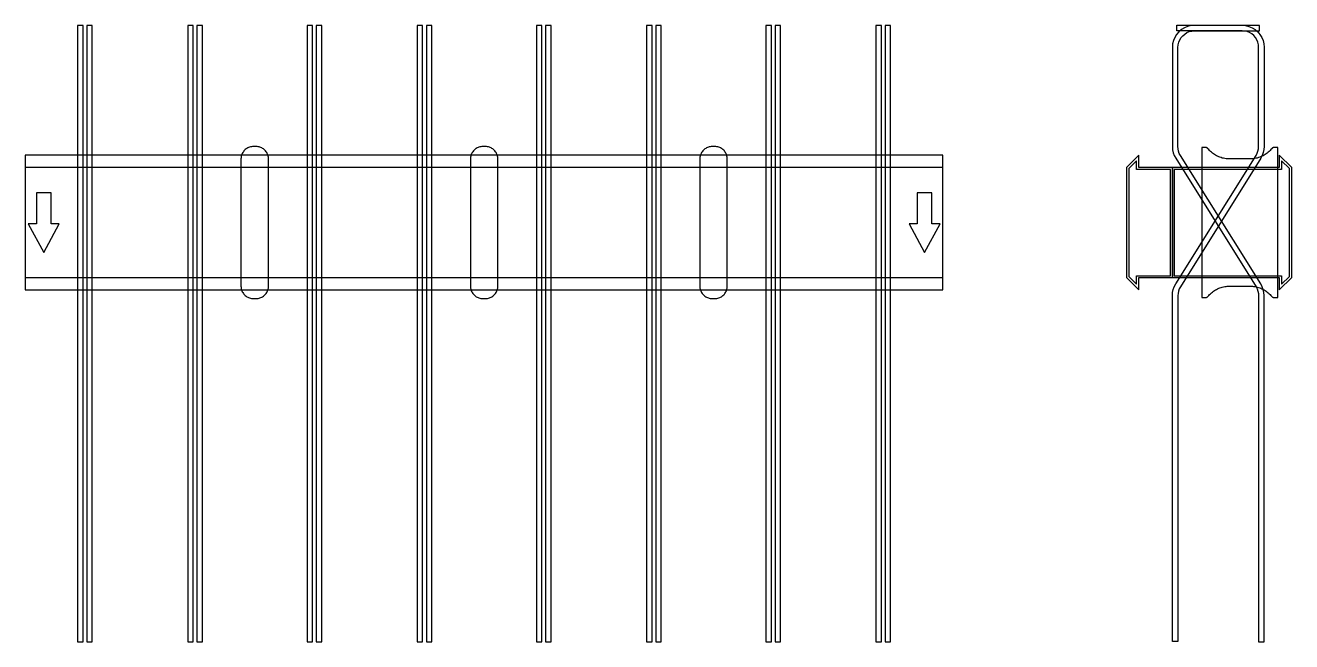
# Model space of a CAD drawing. Extents: x 0 to 1380, y -457 to 215.
import ezdxf

# ---------------------------------------------------------------- set-up
doc = ezdxf.new("R2010")
doc.units = 0
doc.layers.add('Halfen', color=7, linetype='CONTINUOUS')

msp = doc.modelspace()

# ---------------------------------------------------------------- linework, layer by layer
at = {"layer": 'Halfen', "color": 7}
for points in [[(63, -456.927), (63, 214.971), (57, 214.971), (57, -456.927)], [(73, -456.927), (73, 214.971), (67, 214.971), (67, -456.927)], [(183, -456.927), (183, 214.971), (177, 214.971), (177, -456.927)], [(193, -456.927), (193, 214.971), (187, 214.971), (187, -456.927)], [(313, -456.927), (313, 214.971), (307, 214.971), (307, -456.927)], [(323, -456.927), (323, 214.971), (317, 214.971), (317, -456.927)], [(433, -456.927), (433, 214.971), (427, 214.971), (427, -456.927)], [(443, -456.927), (443, 214.971), (437, 214.971), (437, -456.927)], [(563, -456.927), (563, 214.971), (557, 214.971), (557, -456.927)], [(573, -456.927), (573, 214.971), (567, 214.971), (567, -456.927)], [(683, -456.927), (683, 214.971), (677, 214.971), (677, -456.927)], [(693, -456.927), (693, 214.971), (687, 214.971), (687, -456.927)], [(813, -456.927), (813, 214.971), (807, 214.971), (807, -456.927)], [(823, -456.927), (823, 214.971), (817, 214.971), (817, -456.927)], [(933, -456.927), (933, 214.971), (927, 214.971), (927, -456.927)], [(943, -456.927), (943, 214.971), (937, 214.971), (937, -456.927)], [(1250, -456.898), (1250, -79.686), (1250.234, -76.346), (1250.93, -73.071), (1252.075, -69.925), (1253.647, -66.968), (1341.265, 73.25), (1342.444, 75.467), (1343.303, 77.827), (1343.825, 80.283), (1344, 82.788), (1344, 191), (1343.778, 193.816), (1343.119, 196.562), (1342.038, 199.172), (1340.562, 201.58), (1338.728, 203.728), (1336.58, 205.562), (1334.172, 207.038), (1331.562, 208.119), (1328.816, 208.778), (1326, 209), (1255, 209), (1255, 215), (1326, 215), (1329.754, 214.705), (1333.416, 213.825), (1336.896, 212.384), (1340.107, 210.416), (1342.971, 207.971), (1345.416, 205.107), (1347.384, 201.896), (1348.825, 198.416), (1349.705, 194.754), (1350, 191), (1350, 82.788), (1349.766, 79.448), (1349.07, 76.173), (1347.925, 73.027), (1346.353, 70.07), (1258.735, -70.148), (1257.556, -72.365), (1256.697, -74.725), (1256.175, -77.181), (1256, -79.686), (1256, -456.898)], [(1350, -456.927), (1350, -79.715), (1349.766, -76.375), (1349.07, -73.1), (1347.925, -69.953), (1346.353, -66.997), (1258.735, 73.221), (1257.556, 75.438), (1256.697, 77.798), (1256.175, 80.255), (1256, 82.76), (1256, 190.971), (1256.222, 193.787), (1256.881, 196.534), (1257.962, 199.143), (1259.438, 201.551), (1261.272, 203.699), (1263.42, 205.534), (1265.828, 207.009), (1268.438, 208.09), (1271.184, 208.75), (1274, 208.971), (1345, 208.971), (1345, 214.971), (1274, 214.971), (1270.246, 214.676), (1266.584, 213.797), (1263.104, 212.355), (1259.893, 210.388), (1257.029, 207.942), (1254.584, 205.078), (1252.616, 201.867), (1251.175, 198.388), (1250.295, 194.726), (1250, 190.971), (1250, 82.76), (1250.234, 79.419), (1250.93, 76.144), (1252.075, 72.998), (1253.647, 70.042), (1341.265, -70.177), (1342.444, -72.394), (1343.303, -74.754), (1343.825, -77.21), (1344, -79.715), (1344, -456.927)], [(0, -73.5), (1000, -73.5), (1000, 73.5), (0, 73.5)], [(265, -69.3), (265, -56.8), (265, 69.3), (264.958, 70.359), (264.834, 71.412), (264.627, 72.452), (264.339, 73.472), (263.972, 74.466), (263.529, 75.429), (263.011, 76.354), (262.422, 77.235), (261.765, 78.068), (261.046, 78.846), (260.268, 79.565), (259.435, 80.222), (258.554, 80.811), (257.629, 81.329), (256.666, 81.772), (255.672, 82.139), (254.652, 82.427), (253.612, 82.634), (252.559, 82.758), (251.5, 82.8), (248.5, 82.8), (247.441, 82.758), (246.388, 82.634), (245.348, 82.427), (244.328, 82.139), (243.334, 81.772), (242.371, 81.329), (241.446, 80.811), (240.565, 80.222), (239.732, 79.565), (238.954, 78.846), (238.235, 78.068), (237.578, 77.235), (236.989, 76.354), (236.471, 75.429), (236.028, 74.466), (235.661, 73.472), (235.373, 72.452), (235.166, 71.412), (235.042, 70.359), (235, 69.3), (235, -56.8), (235, -69.3), (235.042, -70.359), (235.166, -71.412), (235.373, -72.452), (235.661, -73.472), (236.028, -74.466), (236.471, -75.429), (236.989, -76.354), (237.578, -77.235), (238.235, -78.068), (238.954, -78.846), (239.732, -79.565), (240.565, -80.222), (241.446, -80.811), (242.371, -81.329), (243.334, -81.772), (244.328, -82.139), (245.348, -82.427), (246.388, -82.634), (247.441, -82.758), (248.5, -82.8), (251.5, -82.8), (252.559, -82.758), (253.612, -82.634), (254.652, -82.427), (255.672, -82.139), (256.666, -81.772), (257.629, -81.329), (258.554, -80.811), (259.435, -80.222), (260.268, -79.565), (261.046, -78.846), (261.765, -78.068), (262.422, -77.235), (263.011, -76.354), (263.529, -75.429), (263.972, -74.466), (264.339, -73.472), (264.627, -72.452), (264.834, -71.412), (264.958, -70.359), (265, -69.3)], [(515, -69.3), (515, -56.8), (515, 69.3), (514.958, 70.359), (514.834, 71.412), (514.627, 72.452), (514.339, 73.472), (513.972, 74.466), (513.529, 75.429), (513.011, 76.354), (512.422, 77.235), (511.765, 78.068), (511.046, 78.846), (510.268, 79.565), (509.435, 80.222), (508.554, 80.811), (507.629, 81.329), (506.666, 81.772), (505.672, 82.139), (504.652, 82.427), (503.612, 82.634), (502.559, 82.758), (501.5, 82.8), (498.5, 82.8), (497.441, 82.758), (496.388, 82.634), (495.348, 82.427), (494.328, 82.139), (493.334, 81.772), (492.371, 81.329), (491.446, 80.811), (490.565, 80.222), (489.732, 79.565), (488.954, 78.846), (488.235, 78.068), (487.578, 77.235), (486.989, 76.354), (486.471, 75.429), (486.028, 74.466), (485.661, 73.472), (485.373, 72.452), (485.166, 71.412), (485.042, 70.359), (485, 69.3), (485, -56.8), (485, -69.3), (485.042, -70.359), (485.166, -71.412), (485.373, -72.452), (485.661, -73.472), (486.028, -74.466), (486.471, -75.429), (486.989, -76.354), (487.578, -77.235), (488.235, -78.068), (488.954, -78.846), (489.732, -79.565), (490.565, -80.222), (491.446, -80.811), (492.371, -81.329), (493.334, -81.772), (494.328, -82.139), (495.348, -82.427), (496.388, -82.634), (497.441, -82.758), (498.5, -82.8), (501.5, -82.8), (502.559, -82.758), (503.612, -82.634), (504.652, -82.427), (505.672, -82.139), (506.666, -81.772), (507.629, -81.329), (508.554, -80.811), (509.435, -80.222), (510.268, -79.565), (511.046, -78.846), (511.765, -78.068), (512.422, -77.235), (513.011, -76.354), (513.529, -75.429), (513.972, -74.466), (514.339, -73.472), (514.627, -72.452), (514.834, -71.412), (514.958, -70.359), (515, -69.3)], [(765, -69.3), (765, -56.8), (765, 69.3), (764.958, 70.359), (764.834, 71.412), (764.627, 72.452), (764.339, 73.472), (763.972, 74.466), (763.529, 75.429), (763.011, 76.354), (762.422, 77.235), (761.765, 78.068), (761.046, 78.846), (760.268, 79.565), (759.435, 80.222), (758.554, 80.811), (757.629, 81.329), (756.666, 81.772), (755.672, 82.139), (754.652, 82.427), (753.612, 82.634), (752.559, 82.758), (751.5, 82.8), (748.5, 82.8), (747.441, 82.758), (746.388, 82.634), (745.348, 82.427), (744.328, 82.139), (743.334, 81.772), (742.371, 81.329), (741.446, 80.811), (740.565, 80.222), (739.732, 79.565), (738.954, 78.846), (738.235, 78.068), (737.578, 77.235), (736.989, 76.354), (736.471, 75.429), (736.028, 74.466), (735.661, 73.472), (735.373, 72.452), (735.166, 71.412), (735.042, 70.359), (735, 69.3), (735, -56.8), (735, -69.3), (735.042, -70.359), (735.166, -71.412), (735.373, -72.452), (735.661, -73.472), (736.028, -74.466), (736.471, -75.429), (736.989, -76.354), (737.578, -77.235), (738.235, -78.068), (738.954, -78.846), (739.732, -79.565), (740.565, -80.222), (741.446, -80.811), (742.371, -81.329), (743.334, -81.772), (744.328, -82.139), (745.348, -82.427), (746.388, -82.634), (747.441, -82.758), (748.5, -82.8), (751.5, -82.8), (752.559, -82.758), (753.612, -82.634), (754.652, -82.427), (755.672, -82.139), (756.666, -81.772), (757.629, -81.329), (758.554, -80.811), (759.435, -80.222), (760.268, -79.565), (761.046, -78.846), (761.765, -78.068), (762.422, -77.235), (763.011, -76.354), (763.529, -75.429), (763.972, -74.466), (764.339, -73.472), (764.627, -72.452), (764.834, -71.412), (764.958, -70.359), (765, -69.3)], [(1250, -60), (1250, 60), (1213.5, 60), (1213.5, 73.5), (1200, 60), (1200, -60), (1213.5, -73.5), (1213.5, -60)], [(1380, -60), (1380, 60), (1366.5, 73.5), (1366.5, 60), (1250, 60), (1250, -60), (1366.5, -60), (1366.5, -73.5)], [(1365, -81.8), (1365, 81.8), (1361, 81.8), (1360.846, 81.797), (1360.691, 81.786), (1360.538, 81.769), (1360.385, 81.746), (1360.234, 81.715), (1360.084, 81.678), (1359.936, 81.634), (1359.789, 81.584), (1359.646, 81.527), (1359.505, 81.464), (1359.366, 81.395), (1359.231, 81.32), (1359.1, 81.239), (1358.972, 81.153), (1358.848, 81.06), (1358.728, 80.963), (1358.613, 80.86), (1358.502, 80.752), (1358.397, 80.639), (1358.296, 80.522), (1357.41, 79.491), (1356.479, 78.5), (1355.505, 77.551), (1354.491, 76.646), (1353.437, 75.787), (1352.347, 74.975), (1351.222, 74.211), (1350.064, 73.499), (1348.876, 72.838), (1347.66, 72.23), (1346.418, 71.676), (1345.153, 71.178), (1343.867, 70.736), (1342.563, 70.351), (1341.243, 70.024), (1339.911, 69.756), (1338.567, 69.547), (1337.216, 69.397), (1335.859, 69.307), (1334.5, 69.277), (1312.5, 69.277), (1311.141, 69.307), (1309.784, 69.397), (1308.433, 69.547), (1307.089, 69.756), (1305.757, 70.024), (1304.437, 70.351), (1303.133, 70.736), (1301.847, 71.178), (1300.582, 71.676), (1299.34, 72.23), (1298.124, 72.838), (1296.936, 73.499), (1295.778, 74.211), (1294.653, 74.975), (1293.563, 75.787), (1292.509, 76.646), (1291.495, 77.551), (1290.521, 78.5), (1289.59, 79.491), (1288.704, 80.522), (1288.603, 80.639), (1288.498, 80.752), (1288.387, 80.86), (1288.272, 80.963), (1288.152, 81.06), (1288.028, 81.153), (1287.9, 81.239), (1287.769, 81.32), (1287.634, 81.395), (1287.495, 81.464), (1287.354, 81.527), (1287.211, 81.584), (1287.064, 81.634), (1286.916, 81.678), (1286.766, 81.715), (1286.615, 81.746), (1286.462, 81.769), (1286.309, 81.786), (1286.154, 81.797), (1286, 81.8), (1282, 81.8), (1282, -81.8), (1286, -81.8), (1286.154, -81.797), (1286.309, -81.786), (1286.462, -81.769), (1286.615, -81.746), (1286.766, -81.715), (1286.916, -81.678), (1287.064, -81.634), (1287.211, -81.584), (1287.354, -81.527), (1287.495, -81.464), (1287.634, -81.395), (1287.769, -81.32), (1287.9, -81.239), (1288.028, -81.153), (1288.152, -81.06), (1288.272, -80.963), (1288.387, -80.86), (1288.498, -80.752), (1288.603, -80.639), (1288.704, -80.522), (1289.59, -79.491), (1290.521, -78.5), (1291.495, -77.551), (1292.509, -76.646), (1293.563, -75.787), (1294.653, -74.975), (1295.778, -74.211), (1296.936, -73.499), (1298.124, -72.838), (1299.34, -72.23), (1300.582, -71.676), (1301.847, -71.178), (1303.133, -70.736), (1304.437, -70.351), (1305.757, -70.024), (1307.089, -69.756), (1308.433, -69.547), (1309.784, -69.397), (1311.141, -69.307), (1312.5, -69.277), (1334.5, -69.277), (1335.859, -69.307), (1337.216, -69.397), (1338.567, -69.547), (1339.911, -69.756), (1341.243, -70.024), (1342.563, -70.351), (1343.867, -70.736), (1345.153, -71.178), (1346.418, -71.676), (1347.66, -72.23), (1348.876, -72.838), (1350.064, -73.499), (1351.222, -74.211), (1352.347, -74.975), (1353.437, -75.787), (1354.491, -76.646), (1355.505, -77.551), (1356.479, -78.5), (1357.41, -79.491), (1358.296, -80.522), (1358.397, -80.639), (1358.502, -80.752), (1358.613, -80.86), (1358.728, -80.963), (1358.848, -81.06), (1358.972, -81.153), (1359.1, -81.239), (1359.231, -81.32), (1359.366, -81.395), (1359.505, -81.464), (1359.646, -81.527), (1359.789, -81.584), (1359.936, -81.634), (1360.084, -81.678), (1360.234, -81.715), (1360.385, -81.746), (1360.538, -81.769), (1360.691, -81.786), (1360.846, -81.797), (1361, -81.8)], [(0, -60), (1000, -60), (1000, 60), (0, 60)], [(1248, -58), (1248, 58), (1211, 58), (1211, 67.25), (1202.5, 58.75), (1202.5, -58.75), (1211, -67.25), (1211, -58)], [(1377.5, -58.75), (1377.5, 58.75), (1369, 67.25), (1369, 58), (1252, 58), (1252, -58), (1369, -58), (1369, -67.25)], [(20, -32.5), (37, -1.5), (28, -1.5), (28, 32.5), (12, 32.5), (12, -1.5), (3, -1.5)], [(980, -32.5), (997, -1.5), (988, -1.5), (988, 32.5), (972, 32.5), (972, -1.5), (963, -1.5)]]:
    msp.add_lwpolyline(points, close=True, dxfattribs=at)

doc.saveas('drawing.dxf')
